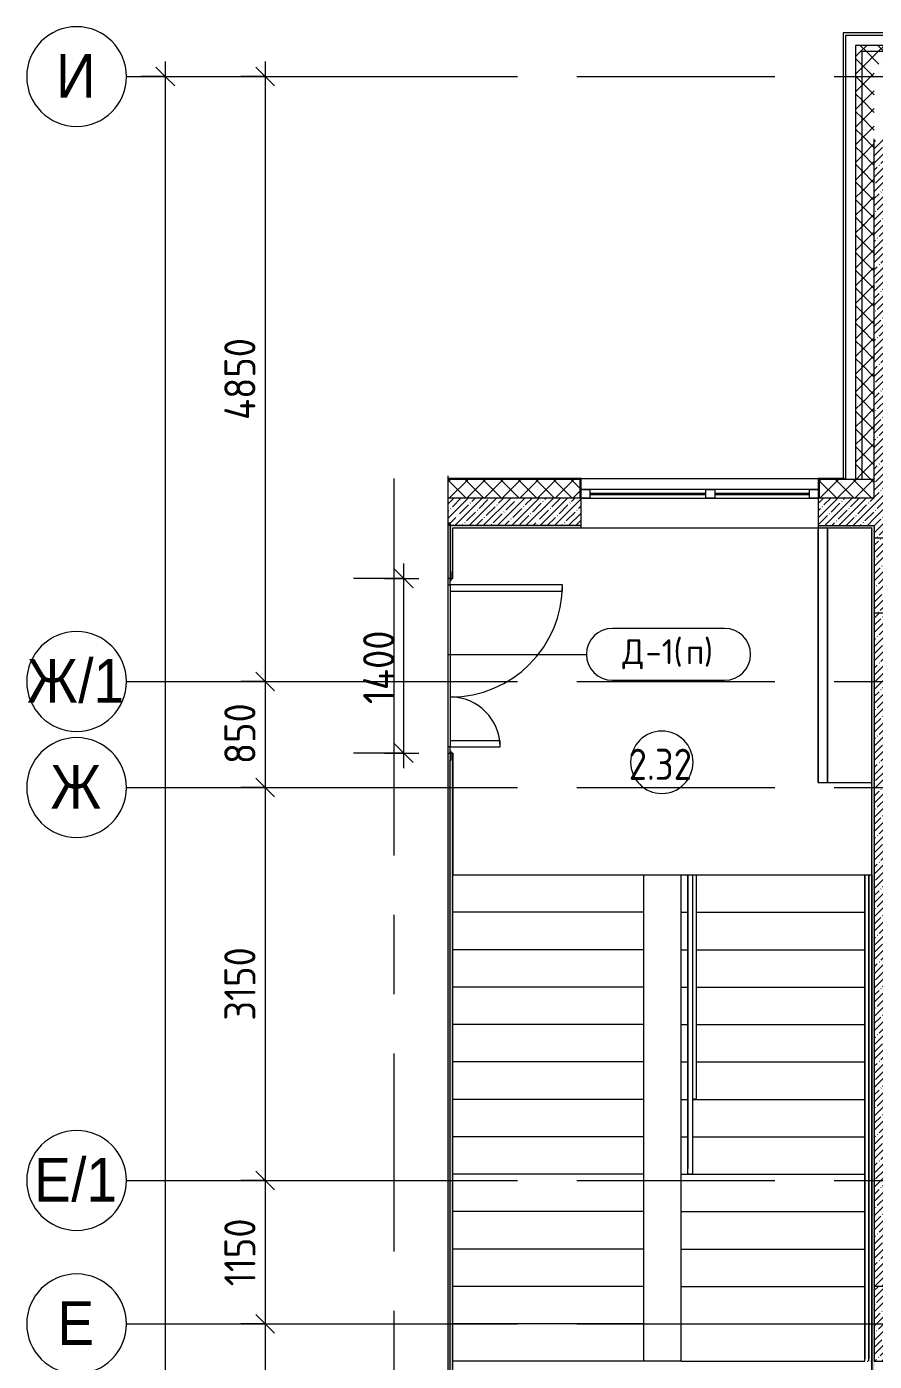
# Model space of a CAD drawing. Header units: millimetres. Extents: x 35363 to 232034, y -8553 to 29000.
# Drawn here: x 35363 to 42160, y 16700 to 27400 of the extents above; entities that cross this region are included whole.
import ezdxf

# ---------------------------------------------------------------- set-up
doc = ezdxf.new("R2010")
doc.units = ezdxf.units.MM
doc.linetypes.add('Осевая', pattern=[3175, 635, -476.25, 1587.5, -476.25])
for name, color, linetype, lineweight in [('A-ANNO-DIMS', 7, 'Continuous', 9), ('A-ANNO-DIMS-100', 7, 'Continuous', 9), ('A-AREA-IDEN', 7, 'Continuous', 9), ('A-DETL-GENF', 7, 'Continuous', 9), ('A-DOOR-IDEN', 7, 'Continuous', 9), ('A-GLAZ', 7, 'Continuous', 9), ('A-GLAZ-1', 7, 'Continuous', 13), ('A-WALL', 7, 'Continuous', 9), ('I-WALL', 7, 'Continuous', 9), ('S-COLS', 7, 'Continuous', 9), ('S-STRS-1', 7, 'Continuous', 9), ('Верхние поручни', 7, 'Continuous', 9), ('Оси', 7, 'Continuous', 9), ('Оси-1', 7, 'Continuous', 20), ('Оси-2', 7, 'Осевая', 9), ('Перила', 7, 'Continuous', 9)]:
    doc.layers.add(name, color=color, linetype=linetype, lineweight=lineweight)
for name, color, linetype, lineweight, true_color in [('A-DOOR-1', 1, 'Continuous', 9, 0xff0000), ('A-DOOR-2', 1, 'Continuous', 13, 0xff0000), ('A-DOOR-FRAM-1', 1, 'Continuous', 13, 0xff0000), ('A-WALL-1', 7, 'Continuous', 9, 0x3c3c3c), ('A-WALL-FNSH-1', 7, 'Continuous', 9, 0x3c3c3c)]:
    doc.layers.add(name, color=color, linetype=linetype, lineweight=lineweight, true_color=true_color)
doc.styles.add('Arial', font='arial.ttf', dxfattribs={"width": 0.9, "height": 350})
doc.styles.add('GOST Common', font='GOST_Common.ttf', dxfattribs={"height": 200})
doc.styles.add('GOST Common_1', font='GOST_Common.ttf', dxfattribs={"width": 0.9, "height": 250})
doc.styles.add('ISOCPEUR', font='isocpeur.ttf', dxfattribs={"width": 0.9, "height": 250})
doc.dimstyles.new('ISO-2_5_0_9К_БОЛЬШОЙ', dxfattribs={"dimscale": 304.8, "dimtxt": 248.995294, "dimasz": 0.492126, "dimexe": 0.393701, "dimexo": 0.984252, "dimgap": 0, "dimtad": 1, "dimdec": 0, "dimrnd": 10, "dimzin": 0, "dimdsep": 46, "dimtxsty": 'ISOCPEUR', "dimblk1": 'OBLIQUE', "dimblk2": 'OBLIQUE', "dimsah": 1, "dimcen": 0.09, "dimdle": 0.393701, "dimazin": 0, "dimtfac": 1, "dimtdec": 4, "dimtix": 1, "dimtmove": 0, "dimatfit": 3, "dimfxl": 1, "dimtvp": 1, "dimtolj": 1, "dimtzin": 0, "dimarcsym": 2})
doc.dimstyles.new('ISO-2_5_0_9К_БОЛЬШОЙ_1', dxfattribs={"dimscale": 304.8, "dimtxt": 248.995294, "dimasz": 0.492126, "dimexe": 0.393701, "dimexo": 0.984252, "dimgap": 0, "dimtad": 1, "dimdec": 0, "dimrnd": 10, "dimzin": 0, "dimdsep": 46, "dimtxsty": 'ISOCPEUR', "dimblk1": 'OBLIQUE', "dimblk2": 'OBLIQUE', "dimsah": 1, "dimcen": 0.09, "dimdle": 0.393701, "dimazin": 0, "dimtfac": 1, "dimtdec": 4, "dimtix": 1, "dimtmove": 2, "dimatfit": 3, "dimfxl": 1, "dimtvp": 1, "dimtolj": 1, "dimtzin": 0, "dimarcsym": 2})
pattern_1 = [(45, (0, 0), (-57.02463, 57.02463), []), (45, (57.025, 0), (-57.02463, 57.02463), [100.806, -20.161, 3.353, -16.808])]
pattern_2 = [(45, (0, 0), (-70.71068, 70.71068), []), (135, (0, 0), (-70.71068, -70.71068), [])]
pattern_3 = [(0, (0, 0), (121.92, 30.48), [10.058, -81.382, 10.058, -81.382, -487.68]), (0, (0, 0), (121.92, 30.48), [-182.88, 10.058, -172.822, 10.058, -81.382, -213.36]), (0, (0, 0), (121.92, 30.48), [-457.2, 10.058, -50.902, 10.058, -142.342]), (120, (45.72, 15.24), (-87.356454, 90.345817), [10.058, -81.382, 10.058, -81.382, -487.68]), (120, (45.72, 15.24), (-87.356454, 90.345817), [-182.88, 10.058, -172.822, 10.058, -81.382, -213.36]), (120, (45.72, 15.24), (-87.356454, 90.345817), [-457.2, 10.058, -50.902, 10.058, -142.342]), (240, (60.96, 76.2), (-34.563546, -120.825817), [10.058, -81.382, 10.058, -81.382, -487.68]), (240, (60.96, 76.2), (-34.563546, -120.825817), [-182.88, 10.058, -172.822, 10.058, -81.382, -213.36]), (240, (60.96, 76.2), (-34.563546, -120.825817), [-457.2, 10.058, -50.902, 10.058, -142.342])]

# ---------------------------------------------------------------- blocks, each defined once
blk = doc.blocks.new('BSC_Колонна _Прямоугольная - 600х600-V18-План заполнения и маркировки дверных проемов 2 этажа в осях 12-23')
at = {"layer": 'S-COLS'}
h = blk.add_hatch(dxfattribs=at)
h.set_pattern_fill('FP_30', color=256, style=0, pattern_type=2)
h.set_pattern_definition([(45, (-42460, -17000), (-57.02463, 57.02463), []), (45, (-42402.975, -17000), (-57.02463, 57.02463), [100.806, -20.161, 3.353, -16.808])])
h.paths.add_polyline_path([(-178, -300), (300, -300), (300, 300), (-300, 300), (-300, -300)])
for p, q in [((300, 300), (-300, 300)), ((-300, 300), (-300, -300)), ((300, -300), (300, 300)), ((-300, -300), (300, -300))]:
    blk.add_line(p, q, dxfattribs=at)
blk = doc.blocks.new('BSC_Колонна _Прямоугольная - 600х600-V19-План заполнения и маркировки дверных проемов 2 этажа в осях 12-23')
at = {"layer": 'S-COLS'}
h = blk.add_hatch(dxfattribs=at)
h.set_pattern_fill('FP_31', color=256, style=0, pattern_type=2)
h.set_pattern_definition([(45, (-42460, -23000), (-57.02463, 57.02463), []), (45, (-42402.975, -23000), (-57.02463, 57.02463), [100.806, -20.161, 3.353, -16.808])])
h.paths.add_polyline_path([(-300, -300), (300, -300), (300, 300), (-300, 300), (-300, -295)])
for p, q in [((300, 300), (-300, 300)), ((-300, 300), (-300, -300)), ((300, -300), (300, 300)), ((-300, -300), (300, -300))]:
    blk.add_line(p, q, dxfattribs=at)
blk = doc.blocks.new('120_Окно_СКБ_2Ст - 120_Окно_СКБ_2Ст 1900х2400 глухое-23537524-План заполнения и маркировки дверных проемов 2 этажа в осях 12-23')
at = {"layer": 'A-GLAZ'}
for p, q in [((950, 75), (-950, 75)), ((-950, 5), (950, 5)), ((-120, 45), (-880, 45)), ((-120, 35), (-880, 35)), ((880, 45), (-50, 45)), ((880, 35), (-50, 35))]:
    blk.add_line(p, q, dxfattribs=at)
at = {"layer": 'A-GLAZ-1'}
for p, q in [((-950, 5), (-950, 75)), ((-950, 75), (-880, 75)), ((-880, 5), (-950, 5)), ((-880, 75), (-880, 5)), ((-120, 5), (-120, 75)), ((-120, 75), (-50, 75)), ((-50, 5), (-120, 5)), ((-50, 75), (-50, 5)), ((880, 5), (880, 75)), ((880, 75), (950, 75)), ((950, 5), (880, 5)), ((950, 75), (950, 5))]:
    blk.add_line(p, q, dxfattribs=at)
blk = doc.blocks.new('Тип верхнего поручня - Верхний поручень_Внутренний_-20988389-План заполнения и маркировки дверных проемов 2 этажа в осях 12-23')
at = {"layer": 'Верхние поручни'}
for p, q in [((42115, 20600), (42115, 16720)), ((42132, 20600), (42137, 20600))]:
    blk.add_line(p, q, dxfattribs=at)
blk.add_open_spline([(42132, 16700), (42133, 16700), (42135, 16700), (42136, 16700), (42137, 16700)], degree=3, dxfattribs=at)
blk = doc.blocks.new('Тип верхнего поручня - Верхний поручень_Внутренний_-V33-План заполнения и маркировки дверных проемов 2 этажа в осях 12-23')
at = {"layer": 'Верхние поручни'}
for p, q in [((42115, 20600), (42140, 20600)), ((42115, 16700), (42115, 20600))]:
    blk.add_line(p, q, dxfattribs=at)
blk = doc.blocks.new('Тип перил - Перила_Внутренний_-20988407-План заполнения и маркировки дверных проемов 2 этажа в осях 12-23')
at = {"layer": 'Перила'}
for p, q in [((42085, 20600), (42085, 16720)), ((42102, 20600), (42107, 20600))]:
    blk.add_line(p, q, dxfattribs=at)
blk.add_open_spline([(42102, 16700), (42103, 16700), (42105, 16700), (42106, 16700), (42107, 16700)], degree=3, dxfattribs=at)
blk = doc.blocks.new('Тип перил - Перила_Внутренний_-V34-План заполнения и маркировки дверных проемов 2 этажа в осях 12-23')
at = {"layer": 'Перила'}
for p, q in [((42085, 20600), (42115, 20600)), ((42085, 16700), (42085, 20600))]:
    blk.add_line(p, q, dxfattribs=at)
blk = doc.blocks.new('Тип верхнего поручня - Верхний поручень_Внутренний_-20988443-План заполнения и маркировки дверных проемов 2 этажа в осях 12-23')
at = {"layer": 'Верхние поручни'}
for p, q in [((40665, 20600), (40665, 18245)), ((40705, 18245), (40705, 20600))]:
    blk.add_line(p, q, dxfattribs=at)
at = {"layer": 'Верхние поручни', "flags": 128}
blk.add_lwpolyline([(40683, 20600), (40685, 20600), (40687, 20600)], dxfattribs=at)
blk = doc.blocks.new('Тип верхнего поручня - Верхний поручень_Внутренний_-V35-План заполнения и маркировки дверных проемов 2 этажа в осях 12-23')
at = {"layer": 'Верхние поручни'}
for p, q in [((40665, 20600), (40705, 20600)), ((40665, 18200), (40665, 20600)), ((40705, 18200), (40705, 20600)), ((40682, 18201), (40665, 18201)), ((40705, 18201), (40688, 18201))]:
    blk.add_line(p, q, dxfattribs=at)
blk = doc.blocks.new('Тип перил - Перила_Внутренний_-20988459-План заполнения и маркировки дверных проемов 2 этажа в осях 12-23')
at = {"layer": 'Перила'}
blk.add_line((40735, 18845), (40735, 20600), dxfattribs=at)
at = {"layer": 'Перила', "flags": 128}
blk.add_lwpolyline([(40713, 20600), (40715, 20600), (40717, 20600)], dxfattribs=at)
blk = doc.blocks.new('Тип перил - Перила_Внутренний_-V36-План заполнения и маркировки дверных проемов 2 этажа в осях 12-23')
at = {"layer": 'Перила'}
for p, q in [((40705, 20600), (40735, 20600)), ((40735, 18800), (40735, 20600)), ((40712, 18801), (40705, 18801)), ((40735, 18801), (40718, 18801))]:
    blk.add_line(p, q, dxfattribs=at)
blk = doc.blocks.new('110_Дверь_СКБ_2Ст - Д-1 Лестничная клетка EIS60-24280000-План заполнения и маркировки дверных проемов 2 этажа в осях 12-23')
at = {"layer": 'A-DOOR-1'}
for centre, radius, start, end in [((-638, 110), 900, 0, 90), ((662, 110), 400, 90, 180)]:
    blk.add_arc(centre, radius, start, end, dxfattribs=at)
at = {"layer": 'A-DOOR-2'}
for p, q in [((-638, 1010), (-638, 110)), ((-588, 1010), (-638, 1010)), ((-588, 110), (-588, 1010)), ((662, 510), (612, 510)), ((612, 510), (612, 110)), ((662, 110), (662, 510)), ((-638, 110), (-588, 110)), ((612, 110), (662, 110))]:
    blk.add_line(p, q, dxfattribs=at)
at = {"layer": 'A-DOOR-FRAM-1'}
for p, q in [((-672, 118), (-742, 118)), ((-742, 118), (-742, 110)), ((-742, 110), (-672, 110)), ((-638, 110), (-688, 110)), ((-688, 110), (-688, 93)), ((-672, 110), (-672, 118)), ((-638, 93), (-638, 110)), ((662, 110), (662, 93)), ((712, 110), (662, 110)), ((768, 118), (698, 118)), ((698, 118), (698, 110)), ((698, 110), (768, 110)), ((712, 93), (712, 110)), ((768, 110), (768, 118))]:
    blk.add_line(p, q, dxfattribs=at)
blk = doc.blocks.new('Зашивка приборов отопления28 - Зашивка приборов отопления-33322877-План заполнения и маркировки дверных проемов 2 этажа в осях 12-23')
at = {"layer": 'A-WALL'}
for p, q in [((75381, 486), (73341, 486)), ((73341, 486), (73341, 411)), ((73341, 411), (73341, 56)), ((75381, 411), (73341, 411)), ((73341, 411), (73341, 56)), ((73341, 411), (75381, 411))]:
    blk.add_line(p, q, dxfattribs=at)
blk = doc.blocks.new('DET_L_Линия разрыва - М100-30654842-План заполнения и маркировки дверных проемов 2 этажа в осях 12-23')
at = {"layer": 'A-DETL-GENF'}
blk.add_line((11740, 0), (0, 0), dxfattribs=at)
blk = doc.blocks.new('Ось сетки - D8-29747960-План заполнения и маркировки дверных проемов 2 этажа в осях 12-23')
at = {"layer": 'Оси-1'}
for start, end in [(360, 180), (180, 360)]:
    blk.add_arc((0, 0), 4, start, end, dxfattribs=at)
blk = doc.blocks.new('DIMBLOCK1-План заполнения и маркировки дверных проемов 2 этажа в осях 12-23')
at = {"layer": 'A-ANNO-DIMS-100', "lineweight": 20}
for p, q in [((37275, 27000), (37200, 27075)), ((37275, 27000), (37350, 26925)), ((37275, 22150), (37200, 22225)), ((37275, 22150), (37350, 22075))]:
    blk.add_line(p, q, dxfattribs=at)
at = {"layer": 'A-ANNO-DIMS-100'}
for p, q in [((37275, 27120), (37275, 22150)), ((37081, 27000), (37395, 27000)), ((37275, 27000), (37081, 27000)), ((37081, 22150), (37395, 22150)), ((37275, 22150), (37081, 22150))]:
    blk.add_line(p, q, dxfattribs=at)
at = {"layer": 'A-ANNO-DIMS-100', "color": 0, "insert": (36948, 24247), "char_height": 250, "width": 787.21, "attachment_point": 1, "rotation": 90, "line_spacing_factor": 1.149209, "style": 'ISOCPEUR'}
blk.add_mtext('4850', dxfattribs=at)
blk = doc.blocks.new('_Oblique')
at = {"color": 0, "linetype": 'ByBlock', "lineweight": -2}
blk.add_line((-0.5, -0.5), (0.5, 0.5), dxfattribs=at)
blk = doc.blocks.new('DIMBLOCK2-План заполнения и маркировки дверных проемов 2 этажа в осях 12-23')
at = {"layer": 'A-ANNO-DIMS-100'}
for p, q in [((37081, 22150), (37395, 22150)), ((37275, 22150), (37081, 22150)), ((37275, 22150), (37275, 21300)), ((37081, 21300), (37395, 21300)), ((37275, 21300), (37081, 21300))]:
    blk.add_line(p, q, dxfattribs=at)
at = {"layer": 'A-ANNO-DIMS-100', "lineweight": 20}
for p, q in [((37275, 22150), (37200, 22225)), ((37275, 22150), (37350, 22075)), ((37275, 21300), (37200, 21375)), ((37275, 21300), (37350, 21225))]:
    blk.add_line(p, q, dxfattribs=at)
at = {"layer": 'A-ANNO-DIMS-100', "color": 0, "insert": (36948, 21488), "char_height": 250, "width": 568.86, "attachment_point": 1, "rotation": 90, "line_spacing_factor": 1.149209, "style": 'ISOCPEUR'}
blk.add_mtext('850', dxfattribs=at)
blk = doc.blocks.new('DIMBLOCK3-План заполнения и маркировки дверных проемов 2 этажа в осях 12-23')
at = {"layer": 'A-ANNO-DIMS-100'}
for p, q in [((37081, 21300), (37395, 21300)), ((37275, 21300), (37081, 21300)), ((37275, 21300), (37275, 18150)), ((37081, 18150), (37395, 18150)), ((37275, 18150), (37081, 18150))]:
    blk.add_line(p, q, dxfattribs=at)
at = {"layer": 'A-ANNO-DIMS-100', "lineweight": 20}
for p, q in [((37275, 21300), (37200, 21375)), ((37275, 21300), (37350, 21225)), ((37275, 18150), (37200, 18225)), ((37275, 18150), (37350, 18075))]:
    blk.add_line(p, q, dxfattribs=at)
at = {"layer": 'A-ANNO-DIMS-100', "color": 0, "insert": (36948, 19431), "char_height": 250, "width": 706.76, "attachment_point": 1, "rotation": 90, "line_spacing_factor": 1.149209, "style": 'ISOCPEUR'}
blk.add_mtext('3150', dxfattribs=at)
blk = doc.blocks.new('DIMBLOCK4-План заполнения и маркировки дверных проемов 2 этажа в осях 12-23')
at = {"layer": 'A-ANNO-DIMS-100', "lineweight": 20}
for p, q in [((37275, 18150), (37200, 18225)), ((37275, 18150), (37350, 18075)), ((37275, 17000), (37200, 17075)), ((37275, 17000), (37350, 16925))]:
    blk.add_line(p, q, dxfattribs=at)
at = {"layer": 'A-ANNO-DIMS-100'}
for p, q in [((37081, 18150), (37395, 18150)), ((37275, 18150), (37081, 18150)), ((37275, 18150), (37275, 17000)), ((37081, 17000), (37395, 17000)), ((37275, 17000), (37081, 17000))]:
    blk.add_line(p, q, dxfattribs=at)
at = {"layer": 'A-ANNO-DIMS-100', "color": 0, "insert": (36948, 17302), "char_height": 250, "width": 655.05, "attachment_point": 1, "rotation": 90, "line_spacing_factor": 1.149209, "style": 'ISOCPEUR'}
blk.add_mtext('1150', dxfattribs=at)
blk = doc.blocks.new('DIMBLOCK5-План заполнения и маркировки дверных проемов 2 этажа в осях 12-23')
at = {"layer": 'A-ANNO-DIMS-100', "lineweight": 20}
for p, q in [((37275, 17000), (37200, 17075)), ((37275, 17000), (37350, 16925)), ((37275, 15000), (37200, 15075)), ((37275, 15000), (37350, 14925))]:
    blk.add_line(p, q, dxfattribs=at)
at = {"layer": 'A-ANNO-DIMS-100'}
for p, q in [((37081, 17000), (37395, 17000)), ((37275, 17000), (37081, 17000)), ((37275, 17000), (37275, 15000)), ((37081, 15000), (37395, 15000)), ((37275, 15000), (37081, 15000))]:
    blk.add_line(p, q, dxfattribs=at)
at = {"layer": 'A-ANNO-DIMS-100', "color": 0, "insert": (36948, 15684), "char_height": 250, "width": 758.48, "attachment_point": 1, "rotation": 90, "line_spacing_factor": 1.149209, "style": 'ISOCPEUR'}
blk.add_mtext('2000', dxfattribs=at)
blk = doc.blocks.new('DIMBLOCK13-План заполнения и маркировки дверных проемов 2 этажа в осях 12-23')
at = {"layer": 'A-ANNO-DIMS-100', "lineweight": 20}
for p, q in [((36475, 27000), (36400, 27075)), ((36475, 27000), (36550, 26925)), ((36475, 0), (36400, 75)), ((36475, 0), (36550, -75))]:
    blk.add_line(p, q, dxfattribs=at)
at = {"layer": 'A-ANNO-DIMS-100'}
for p, q in [((36475, 27120), (36475, -120)), ((36281, 27000), (36595, 27000)), ((36475, 27000), (36281, 27000)), ((36281, 0), (36595, 0)), ((36475, 0), (36281, 0))]:
    blk.add_line(p, q, dxfattribs=at)
at = {"layer": 'A-ANNO-DIMS-100', "color": 0, "insert": (36148, 13572), "char_height": 250, "width": 948.1, "attachment_point": 1, "rotation": 90, "line_spacing_factor": 1.149209, "style": 'ISOCPEUR'}
blk.add_mtext('27000', dxfattribs=at)
blk = doc.blocks.new('М_двери - Типоразмер_рамка-25223575-План заполнения и маркировки дверных проемов 2 этажа в осях 12-23')
at = {"layer": 'A-DOOR-IDEN'}
for p, q in [((4.5, 2.08), (-4.5, 2.08)), ((-4.5, -2.08), (4.5, -2.08))]:
    blk.add_line(p, q, dxfattribs=at)
for centre, start, end in [((-4.5, 0), 90, 270), ((4.5, 0), 270, 90)]:
    blk.add_arc(centre, 2.08, start, end, dxfattribs=at)
blk = doc.blocks.new('DIMBLOCK33-План заполнения и маркировки дверных проемов 2 этажа в осях 12-23')
at = {"layer": 'A-ANNO-DIMS-100', "lineweight": 20}
for p, q in [((38388, 22975), (38313, 23050)), ((38388, 22975), (38463, 22900)), ((38388, 21575), (38313, 21650)), ((38388, 21575), (38463, 21500))]:
    blk.add_line(p, q, dxfattribs=at)
at = {"layer": 'A-ANNO-DIMS-100'}
for p, q in [((38388, 21455), (38388, 23095)), ((38388, 22975), (37985, 22975)), ((38232, 22975), (38508, 22975)), ((38388, 21575), (37985, 21575)), ((38232, 21575), (38508, 21575))]:
    blk.add_line(p, q, dxfattribs=at)
at = {"layer": 'A-ANNO-DIMS-100', "color": 0, "insert": (38061, 21969), "char_height": 250, "width": 735.49, "attachment_point": 1, "rotation": 90, "line_spacing_factor": 1.149209, "style": 'ISOCPEUR'}
blk.add_mtext('1400', dxfattribs=at)
blk = doc.blocks.new('Марка_Помещения - Номер-25198446-План заполнения и маркировки дверных проемов 2 этажа в осях 12-23')
at = {"layer": 'A-AREA-IDEN'}
for start, end in [(360, 180), (180, 360)]:
    blk.add_arc((0, 0), 2.5, start, end, dxfattribs=at)

msp = doc.modelspace()

# ---------------------------------------------------------------- hatches: boundary and pattern name
at = {"layer": 'A-WALL'}
h = msp.add_hatch(dxfattribs=at)
h.set_pattern_fill('FP_21', color=256, style=0, pattern_type=2)
h.set_pattern_definition(pattern_2)
h.paths.add_polyline_path([(76340, 27200), (77850, 27200), (77850, 27250), (76340, 27250)])
h.paths.add_polyline_path([(84490.7, 27200), (84490.7, 27250), (80350, 27250), (80350, 27200), (81880.7, 27200)])
h.paths.add_polyline_path([(74240, 27200), (74240, 27250), (68860, 27250), (68860, 27200), (73888.3, 27200)])
h.paths.add_polyline_path([(60083, 27200), (61040, 27200), (61040, 27250), (59860, 27250), (59860, 27200)])
h.paths.add_polyline_path([(66160, 27200), (67960, 27200), (67960, 27250), (66160, 27250)])
h.paths.add_polyline_path([(64955.2, 27200), (65260, 27200), (65260, 27250), (64180, 27250), (64180, 27200), (64442.6, 27200)])
h.paths.add_polyline_path([(57160, 27200), (57160, 27250), (55909.9, 27250), (55909.9, 27200)])
h.paths.add_polyline_path([(53860.2, 27200), (55009.9, 27200), (55009.9, 27250), (53860.2, 27250)])
h.paths.add_polyline_path([(49910.8, 27200), (50760.2, 27200), (50760.2, 27250), (49660.3, 27250), (49660.3, 27200)])
h.paths.add_polyline_path([(47507, 27200), (48760.3, 27200), (48760.3, 27250), (47507, 27250)])
h.paths.add_polyline_path([(44098, 27200), (44407, 27200), (44407, 27250), (42010, 27250), (42010, 27200), (42644.9, 27200)])
h = msp.add_hatch(dxfattribs=at)
h.set_pattern_fill('FP_21', color=256, style=0, pattern_type=2)
h.set_pattern_definition(pattern_2)
h.paths.add_polyline_path([(42060, 23770), (42060, 27200), (42010, 27200), (42010, 23770)])
h = msp.add_hatch(dxfattribs=at)
h.set_pattern_fill('FP_21', color=256, style=0, pattern_type=2)
h.set_pattern_definition(pattern_2)
h.paths.add_polyline_path([(81880.7, 27100), (84490.7, 27100), (84490.7, 27200), (80350, 27200), (80350, 27100), (81154.2, 27100)])
h.paths.add_polyline_path([(74040, 27100), (74240, 27100), (74240, 27200), (68860, 27200), (68860, 27100), (73888.3, 27100)])
h.paths.add_polyline_path([(76340, 27100), (77850, 27100), (77850, 27200), (76340, 27200)])
h.paths.add_polyline_path([(65260, 27100), (65260, 27200), (64180, 27200), (64180, 27100), (64955.2, 27100)])
h.paths.add_polyline_path([(66160, 27100), (67960, 27100), (67960, 27200), (66160, 27200)])
h.paths.add_polyline_path([(60083, 27100), (61040, 27100), (61040, 27200), (59860, 27200), (59860, 27100)])
h.paths.add_polyline_path([(53860.2, 27100), (55009.9, 27100), (55009.9, 27200), (53860.2, 27200)])
h.paths.add_polyline_path([(55909.9, 27100), (57160, 27100), (57160, 27200), (55909.9, 27200)])
h.paths.add_polyline_path([(42060, 27100), (44407, 27100), (44407, 27200), (42060, 27200)])
h.paths.add_polyline_path([(48760.3, 27100), (48760.3, 27200), (47507, 27200), (47507, 27100), (48457.6, 27100)])
h.paths.add_polyline_path([(49660.3, 27100), (50760.2, 27100), (50760.2, 27200), (49660.3, 27200)])
h = msp.add_hatch(dxfattribs=at)
h.set_pattern_fill('FP_21', color=256, style=0, pattern_type=2)
h.set_pattern_definition(pattern_2)
h.paths.add_polyline_path([(42160, 23770), (42160, 27100), (42060, 27100), (42060, 23770)])
h = msp.add_hatch(dxfattribs=at)
h.set_pattern_fill('FP_21', color=256, style=0, pattern_type=2)
h.set_pattern_definition(pattern_2)
h.paths.add_polyline_path([(42160, 23620), (42160, 23770), (41718, 23770), (41718, 23620)])
h.paths.add_polyline_path([(39505.2, 23620), (39802, 23620), (39802, 23770), (38742.7, 23770), (38742.7, 23620)])
at = {"layer": 'I-WALL'}
h = msp.add_hatch(dxfattribs=at)
h.set_pattern_fill('FP_17', color=256, style=0, pattern_type=2)
h.set_pattern_definition(pattern_1)
h.paths.add_polyline_path([(42160, 23300), (42380, 23300), (42380, 26500), (42160, 26500), (42160, 23380)])
h = msp.add_hatch(dxfattribs=at)
h.set_pattern_fill('FP_17', color=256, style=0, pattern_type=2)
h.set_pattern_definition(pattern_1)
h.paths.add_polyline_path([(42160, 23400), (42160, 23620), (41710, 23620), (41710, 23400)])
h.paths.add_polyline_path([(38760, 23400), (39810, 23400), (39810, 23620), (38742.7, 23620), (38742.7, 23400)])
h = msp.add_hatch(dxfattribs=at)
h.set_pattern_fill('FP_17', color=256, style=0, pattern_type=2)
h.set_pattern_definition(pattern_1)
h.paths.add_polyline_path([(38742.7, 10450), (38760, 10450), (38760, 11768.5), (38540, 11658.5), (38540, 11561.2), (38742.7, 11459.9), (38742.7, 10468.1)])
h.paths.add_polyline_path([(38760, 12051.2), (38760, 12125), (38742.7, 12125), (38742.7, 12059.9), (38749.4, 12056.5)])
h.paths.add_polyline_path([(38742.7, 13525), (38760, 13525), (38760, 21575), (38742.7, 21575), (38742.7, 13573.1)])
h.paths.add_polyline_path([(38760, 22975), (38760, 23420.3), (38742.7, 23420.3), (38742.7, 22975)])
h = msp.add_hatch(dxfattribs=at)
h.set_pattern_fill('FP_58', color=256, style=0, pattern_type=2)
h.set_pattern_definition(pattern_3)
h.paths.add_polyline_path([(42160, 23380), (42160, 23400), (41710, 23400), (41710, 23380), (42140, 23380)])
h.paths.add_polyline_path([(39810, 23380), (39810, 23400), (38760, 23400), (38760, 23380), (39738.5, 23380)])
h = msp.add_hatch(dxfattribs=at)
h.set_pattern_fill('FP_58', color=256, style=0, pattern_type=2)
h.set_pattern_definition(pattern_3)
h.paths.add_polyline_path([(38760, 15200), (38780, 15200), (38780, 21575), (38768, 21575), (38768, 21520), (38760, 21520), (38760, 15220)])
h.paths.add_polyline_path([(38768, 22975), (38780, 22975), (38780, 23380), (38760, 23380), (38760, 23030), (38768, 23030), (38768, 22983)])
h = msp.add_hatch(dxfattribs=at)
h.set_pattern_fill('FP_58', color=256, style=0, pattern_type=2)
h.set_pattern_definition(pattern_3)
h.paths.add_polyline_path([(42160, 15220), (42160, 23380), (42140, 23379), (42140, 15220)])
h = msp.add_hatch(dxfattribs=at)
h.set_pattern_fill('FP_17', color=256, style=0, pattern_type=2)
h.set_pattern_definition(pattern_1)
h.paths.add_polyline_path([(42160, 17300), (42380, 17300), (42380, 22700), (42160, 22700), (42160, 17339.9)])

# ---------------------------------------------------------------- linework, layer by layer
at = {"layer": 'A-DOOR-IDEN'}
msp.add_line((38737.3, 22368), (39852.1, 22368), dxfattribs=at)
at = {"layer": 'A-WALL'}
for p, q in [((41930, 27330), (41930, 23770)), ((44407, 27330), (41930, 27330)), ((42010, 27250), (42010, 23770)), ((44407, 27250), (42010, 27250)), ((42060, 27200), (42060, 23770)), ((44407, 27200), (42060, 27200)), ((39805, 23773), (38742.7, 23773)), ((39802, 23770), (38742.7, 23770)), ((39802, 23620), (39802, 23770)), ((39805, 23620), (39805, 23773)), ((39810, 23778), (41710, 23778)), ((41715, 23773), (41715, 23620)), ((41930, 23773), (41715, 23773)), ((41718, 23770), (41718, 23620)), ((42160, 23770), (41718, 23770)), ((41910, 23778), (41930, 23778)), ((39810, 23620), (38742.7, 23620)), ((42160, 23620), (41710, 23620)), ((39810, 23400), (38742.7, 23400)), ((38760, 23420.3), (38760, 23030)), ((39810, 23380), (38780, 23380)), ((38780, 23367), (38780, 23380)), ((41710, 23400), (42160, 23400)), ((42140, 15220), (42140, 23380)), ((38760, 15220), (38760, 21520))]:
    msp.add_line(p, q, dxfattribs=at)
at = {"layer": 'A-WALL-1'}
for p, q in [((42160, 23620), (42160, 26500)), ((39810, 23380), (39810, 23620)), ((41710, 23620), (41710, 23380)), ((38760, 23420.3), (38742.7, 23420.3)), ((38780, 22975), (38780, 23367)), ((42160, 23400), (42160, 23300)), ((38768, 22975), (38780, 22975)), ((42160, 22700), (42160, 17300)), ((38780, 21575), (38768, 21575)), ((38780, 15200), (38780, 21575))]:
    msp.add_line(p, q, dxfattribs=at)
at = {"layer": 'A-WALL-FNSH-1'}
for p, q in [((41910, 27350), (41910, 23778)), ((44407, 27350), (41910, 27350)), ((39810, 23778), (38742.7, 23778)), ((39810, 23620), (39810, 23778)), ((41910, 23778), (41710, 23778)), ((41710, 23778), (41710, 23620)), ((38781, 22975), (38781, 23379)), ((39810, 23379), (39810, 23380)), ((42140, 23380), (41710, 23380)), ((41710, 23380), (41710, 23379)), ((38780, 22975), (38781, 22975)), ((38781, 21575), (38780, 21575)), ((38781, 15220.5), (38781, 20600)), ((42139, 20600), (42139, 15220))]:
    msp.add_line(p, q, dxfattribs=at)
at = {"layer": 'I-WALL'}
for p, q in [((42140, 23379), (38780, 23379)), ((41710, 23380), (39810, 23380)), ((41709, 21340), (41709, 23369)), ((41710, 23369), (41709, 23369)), ((42139, 20600), (42139, 23379)), ((38781, 21575), (38781, 20600)), ((41710, 21340), (41709, 21340)), ((41709.5, 21340), (41709.5, 21339)), ((42129, 21339), (41709.5, 21339)), ((41785, 21340), (42129, 21340)), ((42129, 21340), (42129, 21339)), ((42140, 20820.4), (42139, 20820.4)), ((38781, 20607.5), (38780, 20607.5)), ((38780, 20600), (38781, 20600))]:
    msp.add_line(p, q, dxfattribs=at)
at = {"layer": 'S-STRS-1'}
for p, q in [((38760, 22875), (38760, 21675)), ((38780, 20600), (40610, 20600)), ((40310, 20600), (40310, 20300)), ((40610, 20600), (40665, 20600)), ((40610, 20300), (40610, 20600)), ((40610, 20600), (40665, 20600)), ((40735, 20600), (42084.6, 20600)), ((40735, 20600), (42084.6, 20600)), ((40310, 20300), (38780, 20300)), ((40310, 20300), (38780, 20300)), ((40310, 20300), (40310, 20000)), ((40610, 20000), (40610, 20300)), ((40610, 20300), (40665, 20300)), ((40610, 20300), (40665, 20300)), ((40735, 20300), (42084.6, 20300)), ((40735, 20300), (42084.6, 20300)), ((40310, 20000), (38780, 20000)), ((40310, 20000), (38780, 20000)), ((40310, 20000), (40310, 19700)), ((40610, 19700), (40610, 20000)), ((40610, 20000), (40665, 20000)), ((40610, 20000), (40665, 20000)), ((40735, 20000), (42084.6, 20000)), ((40735, 20000), (42084.6, 20000)), ((40310, 19700), (38780, 19700)), ((40310, 19700), (38780, 19700)), ((40310, 19700), (40310, 19400)), ((40610, 19400), (40610, 19700)), ((40610, 19700), (40665, 19700)), ((40610, 19700), (40665, 19700)), ((40735, 19700), (42084.6, 19700)), ((40735, 19700), (42084.6, 19700)), ((40310, 19400), (38780, 19400)), ((40310, 19400), (38780, 19400)), ((40310, 19400), (40310, 19100)), ((40610, 19100), (40610, 19400)), ((40610, 19400), (40665, 19400)), ((40610, 19400), (40665, 19400)), ((40735, 19400), (42084.6, 19400)), ((40735, 19400), (42084.6, 19400)), ((40310, 19100), (38780, 19100)), ((40310, 19100), (38780, 19100)), ((40310, 19100), (40310, 18800)), ((40610, 18800), (40610, 19100)), ((40610, 19100), (40665, 19100)), ((40610, 19100), (40665, 19100)), ((40735, 19100), (42084.6, 19100)), ((40735, 19100), (42084.6, 19100)), ((40310, 18800), (38780, 18800)), ((40310, 18800), (38780, 18800)), ((40310, 18800), (40310, 18500)), ((40610, 18500), (40610, 18800)), ((40610, 18800), (40665, 18800)), ((40610, 18800), (40665, 18800)), ((40705, 18800), (42084.6, 18800)), ((40705, 18800), (42084.6, 18800)), ((40310, 18500), (38780, 18500)), ((40310, 18500), (38780, 18500)), ((40310, 18500), (40310, 18200)), ((40610, 18200), (40610, 18500)), ((40610, 18500), (40665, 18500)), ((40610, 18500), (40665, 18500)), ((40705, 18500), (42084.6, 18500)), ((40705, 18500), (42084.6, 18500)), ((40310, 18200), (38780, 18200)), ((40310, 18200), (38780, 18200)), ((40310, 18200), (40310, 17900)), ((40610, 17900), (40610, 18200)), ((40610, 18200), (42084.6, 18200)), ((40610, 18200), (42084.6, 18200)), ((40310, 17900), (38780, 17900)), ((40310, 17900), (38780, 17900)), ((40310, 17900), (40310, 17600)), ((40610, 17600), (40610, 17900)), ((40610, 17900), (42084.6, 17900)), ((40610, 17900), (42084.6, 17900)), ((40310, 17600), (38780, 17600)), ((40310, 17600), (38780, 17600)), ((40310, 17600), (40310, 17300)), ((40610, 17300), (40610, 17600)), ((40610, 17600), (42084.6, 17600)), ((40610, 17600), (42084.6, 17600)), ((40310, 17300), (38780, 17300)), ((40310, 17300), (38780, 17300)), ((40310, 17300), (40310, 17000)), ((40610, 17000), (40610, 17300)), ((40610, 17300), (42084.6, 17300)), ((40610, 17300), (42084.6, 17300)), ((40310, 17000), (38780, 17000)), ((40310, 17000), (38780, 17000)), ((40310, 17000), (40310, 16700)), ((40610, 16700), (40610, 17000)), ((40610, 17000), (42084.6, 17000)), ((40610, 17000), (42084.6, 17000)), ((40310, 16700), (38780, 16700)), ((40310, 16700), (38780, 16700)), ((40610, 16700), (40310, 16700)), ((40610, 16700), (42084.6, 16700)), ((40610, 16700), (42084.6, 16700))]:
    msp.add_line(p, q, dxfattribs=at)
at = {"layer": 'Оси'}
for p, q in [((36163.4, 27000), (38663.4, 27000)), ((38310, 21277.7), (38310, 23777.7)), ((36163.4, 22150), (38663.4, 22150)), ((36163.4, 21300), (38663.4, 21300)), ((36163.4, 18150), (38663.4, 18150)), ((36163.4, 17000), (38663.4, 17000))]:
    msp.add_line(p, q, dxfattribs=at)
at = {"layer": 'Оси-2'}
for p, q in [((38663.4, 27000), (82200, 27000)), ((38663.4, 22150), (82200, 22150)), ((38663.4, 21300), (82200, 21300)), ((38310, 593.7), (38310, 21277.7)), ((38663.4, 18150), (82200, 18150)), ((38663.4, 17000), (82200, 17000))]:
    msp.add_line(p, q, dxfattribs=at)

# ---------------------------------------------------------------- block references
at = {"layer": 'A-AREA-IDEN', "xscale": 99.99999999999993, "yscale": 99.99999999999993, "zscale": 99.99999999999993}
msp.add_blockref('Марка_Помещения - Номер-25198446-План заполнения и маркировки дверных проемов 2 этажа в осях 12-23', (40456.2, 21502.6), dxfattribs=at)
at = {"layer": 'A-DETL-GENF', "rotation": 270.0000000000003}
msp.add_blockref('DET_L_Линия разрыва - М100-30654842-План заполнения и маркировки дверных проемов 2 этажа в осях 12-23', (38742.7, 23799.7), dxfattribs=at)
at = {"layer": 'A-DOOR-1', "rotation": 269.9999999999999}
msp.add_blockref('110_Дверь_СКБ_2Ст - Д-1 Лестничная клетка EIS60-24280000-План заполнения и маркировки дверных проемов 2 этажа в осях 12-23', (38650, 22287.5), dxfattribs=at)
at = {"layer": 'A-DOOR-IDEN', "xscale": 99.99999999999993, "yscale": 99.99999999999993, "zscale": 99.99999999999993}
msp.add_blockref('М_двери - Типоразмер_рамка-25223575-План заполнения и маркировки дверных проемов 2 этажа в осях 12-23', (40509.7, 22368), dxfattribs=at)
at = {"layer": 'A-GLAZ', "rotation": 180}
msp.add_blockref('120_Окно_СКБ_2Ст - 120_Окно_СКБ_2Ст 1900х2400 глухое-23537524-План заполнения и маркировки дверных проемов 2 этажа в осях 12-23', (40760, 23695), dxfattribs=at)
at = {"layer": 'A-WALL', "rotation": 89.9999999999998}
msp.add_blockref('Зашивка приборов отопления28 - Зашивка приборов отопления-33322877-План заполнения и маркировки дверных проемов 2 этажа в осях 12-23', (42195.9, -52001), dxfattribs=at)
at = {"layer": 'S-COLS'}
for name, p in [('BSC_Колонна _Прямоугольная - 600х600-V19-План заполнения и маркировки дверных проемов 2 этажа в осях 12-23', (42460, 23000)), ('BSC_Колонна _Прямоугольная - 600х600-V18-План заполнения и маркировки дверных проемов 2 этажа в осях 12-23', (42460, 17000))]:
    msp.add_blockref(name, p, dxfattribs=at)
at = {"layer": 'Верхние поручни'}
for name in ['Тип верхнего поручня - Верхний поручень_Внутренний_-20988443-План заполнения и маркировки дверных проемов 2 этажа в осях 12-23', 'Тип верхнего поручня - Верхний поручень_Внутренний_-V35-План заполнения и маркировки дверных проемов 2 этажа в осях 12-23', 'Тип верхнего поручня - Верхний поручень_Внутренний_-20988389-План заполнения и маркировки дверных проемов 2 этажа в осях 12-23', 'Тип верхнего поручня - Верхний поручень_Внутренний_-V33-План заполнения и маркировки дверных проемов 2 этажа в осях 12-23']:
    msp.add_blockref(name, (0, 0), dxfattribs=at)
at = {"layer": 'Оси-1', "xscale": 99.99999999999993, "yscale": 99.99999999999993, "zscale": 99.99999999999993, "rotation": 269.9999999999994}
for p in [(35763.4, 27000), (35763.4, 22150), (35763.4, 21300), (35763.4, 18150), (35763.4, 17000)]:
    msp.add_blockref('Ось сетки - D8-29747960-План заполнения и маркировки дверных проемов 2 этажа в осях 12-23', p, dxfattribs=at)
at = {"layer": 'Перила'}
for name in ['Тип перил - Перила_Внутренний_-V36-План заполнения и маркировки дверных проемов 2 этажа в осях 12-23', 'Тип перил - Перила_Внутренний_-20988459-План заполнения и маркировки дверных проемов 2 этажа в осях 12-23', 'Тип перил - Перила_Внутренний_-20988407-План заполнения и маркировки дверных проемов 2 этажа в осях 12-23', 'Тип перил - Перила_Внутренний_-V34-План заполнения и маркировки дверных проемов 2 этажа в осях 12-23']:
    msp.add_blockref(name, (0, 0), dxfattribs=at)

# ---------------------------------------------------------------- texts
at = {"layer": 'A-AREA-IDEN', "insert": (40190.4, 21611.1), "char_height": 250, "width": 663.797, "attachment_point": 1, "style": 'GOST Common_1'}
msp.add_mtext('2.32', dxfattribs=at)
at = {"layer": 'A-DOOR-IDEN', "char_height": 200, "attachment_point": 1, "style": 'GOST Common'}
for s, insert, width in [('\\fGOST Common|b0|i0|c204|p34|;Д', (40140, 22489.2), 224.472), ('-1(', (40325.2, 22489.2), 392.827), ('\\fGOST Common|b0|i0|c204|p34|;)', (40794.8, 22489.2), 96.202), ('\\fGOST Common|b0|i0|c204|p34|;п', (40649.3, 22489.2), 176.371)]:
    msp.add_mtext(s, dxfattribs=dict(at, insert=insert, width=width))
at = {"layer": 'Оси', "char_height": 350, "attachment_point": 1, "style": 'Arial'}
for s, insert, width in [('\\fArial|b0|i0|c204|p34|;\\W.9;И', (35598.9, 27181), 389.62), ('\\fArial|b0|i0|c204|p34|;\\W.9;Ж', (35366.7, 22331), 497.848), ('/1', (35777.5, 22331), 454.557), ('\\fArial|b0|i0|c204|p34|;\\W.9;Ж', (35554.4, 21481), 497.848), ('\\fArial|b0|i0|c204|p34|;\\W.9;Е', (35423.4, 18331), 360.759), ('/1', (35721.1, 18331), 454.557), ('\\fArial|b0|i0|c204|p34|;\\W.9;Е', (35610.6, 17181), 360.759)]:
    msp.add_mtext(s, dxfattribs=dict(at, insert=insert, width=width))

# ---------------------------------------------------------------- dimensions: what is measured, and where the dimension line sits
at = {"layer": 'A-ANNO-DIMS'}
dim = msp.add_linear_dim(base=(36474.6, 0), p1=(36580.7, 27000), p2=(36580.7, 0), angle=90, dimstyle='ISO-2_5_0_9К_БОЛЬШОЙ_1', override={"dimpost": '<>', "dimfxl": 26999.999823}, dxfattribs=at)
dim.commit()
dim.dimension.update_dxf_attribs({"geometry": 'DIMBLOCK13-План заполнения и маркировки дверных проемов 2 этажа в осях 12-23', "text_midpoint": (36314.7, 14046), "dimtype": 160, "text_rotation": 90})
for base, p1, p2, override, picture, middle in [((37274.6, 22150), (37380.7, 27000), (37380.7, 22150), {"dimpost": '<>', "dimfxl": 4849.999753}, 'DIMBLOCK1-План заполнения и маркировки дверных проемов 2 этажа в осях 12-23', (37149.6, 24575)), ((38387.8, 22975), (38532, 21575), (38532, 22975), {"dimpost": '<>', "dimfxl": 1400}, 'DIMBLOCK33-План заполнения и маркировки дверных проемов 2 этажа в осях 12-23', (38262.8, 22275)), ((37274.6, 21300), (37380.7, 22150), (37380.7, 21300), {"dimpost": '<>', "dimfxl": 850}, 'DIMBLOCK2-План заполнения и маркировки дверных проемов 2 этажа в осях 12-23', (37149.6, 21725)), ((37274.6, 18150), (37380.7, 21300), (37380.7, 18150), {"dimpost": '<>', "dimfxl": 3150}, 'DIMBLOCK3-План заполнения и маркировки дверных проемов 2 этажа в осях 12-23', (37149.6, 19725)), ((37274.6, 17000), (37380.7, 18150), (37380.7, 17000), {"dimpost": '<>', "dimfxl": 1150}, 'DIMBLOCK4-План заполнения и маркировки дверных проемов 2 этажа в осях 12-23', (37149.6, 17575)), ((37274.6, 15000), (37380.7, 17000), (37380.7, 15000), {"dimpost": '<>', "dimfxl": 2000.000075}, 'DIMBLOCK5-План заполнения и маркировки дверных проемов 2 этажа в осях 12-23', (37149.6, 16000))]:
    dim = msp.add_linear_dim(base=base, p1=p1, p2=p2, angle=90, dimstyle='ISO-2_5_0_9К_БОЛЬШОЙ', override=override, dxfattribs=at)
    dim.commit()
    dim.dimension.update_dxf_attribs({"geometry": picture, "text_midpoint": middle})

doc.saveas('drawing.dxf')
